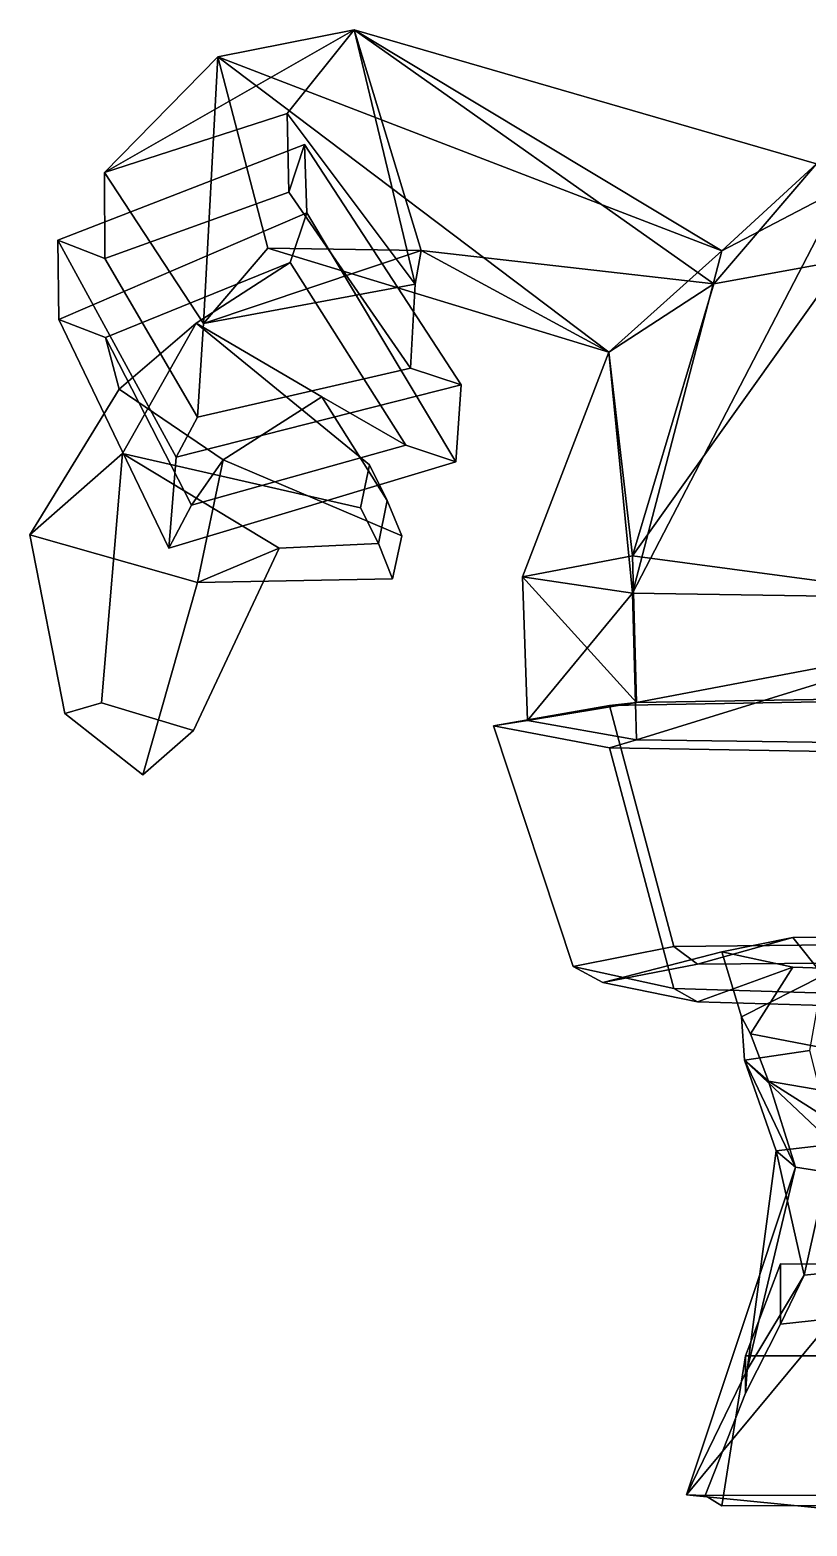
# Model space of a CAD drawing. Extents: x -239 to 244, y -158 to 319.
# Drawn here: x -238.8 to -64.8, y -157.6 to 177.7 of the extents above; entities that cross this region are included whole.
import ezdxf

# ---------------------------------------------------------------- set-up
doc = ezdxf.new("R2010")
doc.units = 0

msp = doc.modelspace()

# ---------------------------------------------------------------- linework, layer by layer
for points in [[(-222.127106, 145.693909, 65.743423), (-181.176712, 158.938782, 74.426613), (-166.222183, 177.653931, 27.062485)], [(-222.127106, 145.693909, 65.743423), (-166.222183, 177.653931, 27.062485), (-196.731125, 171.59436, -3.522253)], [(-83.897064, 128.183075, -32.292282), (-196.731125, 171.59436, -3.522253), (-166.222183, 177.653931, 27.062485)], [(-152.534042, 120.713928, 51.150848), (-166.222183, 177.653931, 27.062485), (-181.176712, 158.938782, 74.426613)], [(-85.662613, 120.742767, 42.999542), (-62.700104, 147.655579, 2.963836), (-166.222183, 177.653931, 27.062485)], [(-85.662613, 120.742767, 42.999542), (-166.222183, 177.653931, 27.062485), (-151.189651, 128.218018, 38.903744)], [(-83.897064, 128.183075, -32.292282), (-166.222183, 177.653931, 27.062485), (-62.700104, 147.655579, 2.963836)], [(-152.534042, 120.713928, 51.150848), (-151.189651, 128.218018, 38.903744), (-166.222183, 177.653931, 27.062485)], [(-199.93605, 111.84021, 45.090767), (-222.127106, 145.693909, 65.743423), (-196.731125, 171.59436, -3.522253)], [(-199.93605, 111.84021, 45.090767), (-196.731125, 171.59436, -3.522253), (-185.513779, 128.775635, 4.948562)], [(-109.208702, 105.479431, -0.110319), (-196.731125, 171.59436, -3.522253), (-83.897064, 128.183075, -32.292282)], [(-185.513779, 128.775635, 4.948562), (-196.731125, 171.59436, -3.522253), (-109.208702, 105.479431, -0.110319)], [(-222.008972, 126.416992, 96.286469), (-180.841736, 141.325867, 106.000648), (-181.176712, 158.938782, 74.426613), (-222.127106, 145.693909, 65.743423)], [(-181.176712, 158.938782, 74.426613), (-180.841736, 141.325867, 106.000648), (-153.61499, 101.867432, 81.94532), (-152.534042, 120.713928, 51.150848)], [(-232.30307, 112.744507, 126.640327), (-176.801102, 136.675354, 141.172943), (-177.346115, 151.959534, 112.614929), (-232.552444, 130.512512, 98.689453)], [(-232.552444, 130.512512, 98.689453), (-177.346115, 151.959534, 112.614929), (-180.841736, 141.325867, 106.000648), (-222.008972, 126.416992, 96.286469)], [(-142.272385, 98.107086, 79.75914), (-153.61499, 101.867432, 81.94532), (-180.841736, 141.325867, 106.000648), (-177.346115, 151.959534, 112.614929)], [(-142.272385, 98.107086, 79.75914), (-177.346115, 151.959534, 112.614929), (-176.801102, 136.675354, 141.172943), (-143.474335, 80.860016, 108.014336)], [(-85.662613, 120.742767, 42.999542), (-56.614574, 126.098267, 59.291286), (-62.700104, 147.655579, 2.963836)], [(-83.897064, 128.183075, -32.292282), (-62.700104, 147.655579, 2.963836), (-56.752666, 142.352966, -36.493587)], [(-199.93605, 111.84021, 45.090767), (-201.309341, 90.892883, 74.583321), (-222.008972, 126.416992, 96.286469), (-222.127106, 145.693909, 65.743423)], [(-103.881432, 51.417374, -67.260269), (-56.752666, 142.352966, -36.493587), (-1.823219, 49.891602, -101.604851)], [(-103.881432, 51.417374, -67.260269), (-83.897064, 128.183075, -32.292282), (-56.752666, 142.352966, -36.493587)], [(-232.30307, 112.744507, 126.640327), (-221.900665, 108.741211, 124.29258), (-180.542007, 125.562286, 134.259415), (-176.801102, 136.675354, 141.172943)], [(-143.474335, 80.860016, 108.014336), (-176.801102, 136.675354, 141.172943), (-180.542007, 125.562286, 134.259415), (-154.606171, 84.586273, 110.181984)], [(-206.048111, 81.948181, 68.997711), (-207.706635, 61.498077, 96.323486), (-232.30307, 112.744507, 126.640327), (-232.552444, 130.512512, 98.689453)], [(-206.048111, 81.948181, 68.997711), (-232.552444, 130.512512, 98.689453), (-222.008972, 126.416992, 96.286469), (-201.309341, 90.892883, 74.583321)], [(-199.93605, 111.84021, 45.090767), (-185.513779, 128.775635, 4.948562), (-151.189651, 128.218018, 38.903744)], [(-199.93605, 111.84021, 45.090767), (-151.189651, 128.218018, 38.903744), (-152.534042, 120.713928, 51.150848)], [(-185.513779, 128.775635, 4.948562), (-109.208702, 105.479431, -0.110319), (-151.189651, 128.218018, 38.903744)], [(-109.208702, 105.479431, -0.110319), (-85.662613, 120.742767, 42.999542), (-151.189651, 128.218018, 38.903744)], [(-103.881432, 51.417374, -67.260269), (-109.208702, 105.479431, -0.110319), (-83.897064, 128.183075, -32.292282)], [(-218.776962, 97.186005, 104.482239), (-201.535934, 111.965271, 120.02256), (-180.542007, 125.562286, 134.259415), (-221.900665, 108.741211, 124.29258)], [(-173.469208, 95.451263, 112.707787), (-154.606171, 84.586273, 110.181984), (-180.542007, 125.562286, 134.259415), (-201.535934, 111.965271, 120.02256)], [(-1.82322, 46.13768, 116.885353), (-56.614574, 126.098267, 59.291286), (-103.881432, 59.782562, 86.966103)], [(-103.881432, 59.782562, 86.966103), (-56.614574, 126.098267, 59.291286), (-85.662613, 120.742767, 42.999542)], [(-152.534042, 120.713928, 51.150848), (-153.61499, 101.867432, 81.94532), (-201.309341, 90.892883, 74.583321), (-199.93605, 111.84021, 45.090767)], [(-103.881432, 59.782562, 86.966103), (-85.662613, 120.742767, 42.999542), (-109.208702, 105.479431, -0.110319)], [(-238.783752, 64.527496, 117.837776), (-218.031281, 82.708618, 141.465012), (-201.535934, 111.965271, 120.02256), (-218.776962, 97.186005, 104.482239)], [(-207.706635, 61.498077, 96.323486), (-202.602722, 71.164581, 102.359612), (-221.900665, 108.741211, 124.29258), (-232.30307, 112.744507, 126.640327)], [(-164.781158, 70.582642, 164.441345), (-162.754303, 80.227722, 156.055252), (-201.535934, 111.965271, 120.02256), (-218.031281, 82.708618, 141.465012)], [(-158.84198, 72.188965, 149.037766), (-173.469208, 95.451263, 112.707787), (-201.535934, 111.965271, 120.02256), (-162.754303, 80.227722, 156.055252)], [(-195.557373, 81.299347, 96.812973), (-218.776962, 97.186005, 104.482239), (-221.900665, 108.741211, 124.29258), (-202.602722, 71.164581, 102.359612)], [(-103.881432, 59.782562, 86.966103), (-109.208702, 105.479431, -0.110319), (-128.483368, 55.132828, 1.240331)], [(-128.483368, 55.132828, 1.240331), (-109.208702, 105.479431, -0.110319), (-103.881432, 51.417374, -67.260269)], [(-206.048111, 81.948181, 68.997711), (-201.309341, 90.892883, 74.583321), (-153.61499, 101.867432, 81.94532), (-142.272385, 98.107086, 79.75914)], [(-206.048111, 81.948181, 68.997711), (-142.272385, 98.107086, 79.75914), (-143.474335, 80.860016, 108.014336), (-207.706635, 61.498077, 96.323486)], [(-201.274536, 53.827057, 116.747787), (-238.783752, 64.527496, 117.837776), (-218.776962, 97.186005, 104.482239), (-195.557373, 81.299347, 96.812973)], [(-195.557373, 81.299347, 96.812973), (-202.602722, 71.164581, 102.359612), (-154.606171, 84.586273, 110.181984), (-173.469208, 95.451263, 112.707787)], [(-155.564926, 64.327911, 142.109726), (-195.557373, 81.299347, 96.812973), (-173.469208, 95.451263, 112.707787), (-158.84198, 72.188965, 149.037766)], [(-207.706635, 61.498077, 96.323486), (-143.474335, 80.860016, 108.014336), (-154.606171, 84.586273, 110.181984), (-202.602722, 71.164581, 102.359612)], [(-230.999893, 24.461639, 161.857101), (-222.755966, 26.908066, 181.897263), (-218.031281, 82.708618, 141.465012), (-238.783752, 64.527496, 117.837776)], [(-202.190765, 20.657211, 181.357697), (-183.01683, 61.552658, 150.359436), (-218.031281, 82.708618, 141.465012), (-222.755966, 26.908066, 181.897263)], [(-160.755997, 62.544006, 157.479416), (-164.781158, 70.582642, 164.441345), (-218.031281, 82.708618, 141.465012), (-183.01683, 61.552658, 150.359436)], [(-157.587341, 54.654556, 150.525513), (-201.274536, 53.827057, 116.747787), (-195.557373, 81.299347, 96.812973), (-155.564926, 64.327911, 142.109726)], [(-160.755997, 62.544006, 157.479416), (-158.84198, 72.188965, 149.037766), (-162.754303, 80.227722, 156.055252), (-164.781158, 70.582642, 164.441345)], [(-157.587341, 54.654556, 150.525513), (-155.564926, 64.327911, 142.109726), (-158.84198, 72.188965, 149.037766), (-160.755997, 62.544006, 157.479416)], [(-213.531601, 10.750137, 169.216019), (-230.999893, 24.461639, 161.857101), (-238.783752, 64.527496, 117.837776), (-201.274536, 53.827057, 116.747787)], [(-213.531601, 10.750137, 169.216019), (-201.274536, 53.827057, 116.747787), (-183.01683, 61.552658, 150.359436), (-202.190765, 20.657211, 181.357697)], [(-157.587341, 54.654556, 150.525513), (-160.755997, 62.544006, 157.479416), (-183.01683, 61.552658, 150.359436), (-201.274536, 53.827057, 116.747787)], [(-102.970993, 26.963593, 75.275688), (-103.881432, 59.782562, 86.966103), (-128.483368, 55.132828, 1.240331)], [(-102.970993, 26.963593, 75.275688), (-1.82322, 46.13768, 116.885353), (-103.881432, 59.782562, 86.966103)], [(-102.970993, 26.963593, 75.275688), (-128.483368, 55.132828, 1.240331), (-127.360825, 22.884872, 0.077632)], [(-127.360825, 22.884872, 0.077632), (-128.483368, 55.132828, 1.240331), (-103.881432, 51.417374, -67.260269)], [(-127.360825, 22.884872, 0.077632), (-103.881432, 51.417374, -67.260269), (-102.970985, 18.579559, -79.298103)], [(-102.970985, 18.579559, -79.298103), (-103.881432, 51.417374, -67.260269), (-1.823219, 49.891602, -101.604851)], [(-102.970985, 18.579559, -79.298103), (-1.823219, 49.891602, -101.604851), (-1.837534, 17.213593, -109.457367)], [(-102.970993, 26.963593, 75.275688), (-1.82322, 28.652481, 105.420319), (-1.82322, 46.13768, 116.885353)], [(-213.531601, 10.750137, 169.216019), (-202.190765, 20.657211, 181.357697), (-222.755966, 26.908066, 181.897263), (-230.999893, 24.461639, 161.857101)], [(-134.986893, 21.711288, 0.018002), (-109.071838, 26.246597, 83.634064), (-102.970993, 26.963593, 75.275688), (-127.360825, 22.884872, 0.077632)], [(-1.82322, 28.137695, 117.696609), (-1.82322, 28.652481, 105.420319), (-102.970993, 26.963593, 75.275688), (-109.071838, 26.246597, 83.634064)], [(-1.82322, -26.771439, 114.90667), (-1.82322, 28.137695, 117.696609), (-109.071838, 26.246597, 83.634064), (-94.619293, -27.69957, 80.893051)], [(-109.071838, 26.246597, 83.634064), (-134.986893, 21.711288, 0.018002), (-117.154114, -32.234879, -2.723009), (-94.619293, -27.69957, 80.893051)], [(-109.071838, 16.772644, -91.034317), (-134.986893, 21.711288, 0.018002), (-127.360825, 22.884872, 0.077632), (-102.970985, 18.579559, -79.298103)], [(-117.154114, -32.234879, -2.723009), (-134.986893, 21.711288, 0.018002), (-109.071838, 16.772644, -91.034317), (-94.619293, -37.173523, -93.77533)], [(-109.071838, 16.772644, -91.034317), (-102.970985, 18.579559, -79.298103), (-1.837534, 17.213593, -109.457367), (-1.823437, 14.974777, -125.093056)], [(-94.619293, -37.173523, -93.77533), (-109.071838, 16.772644, -91.034317), (-1.823437, 14.974777, -125.093056), (-1.823218, -39.940231, -127.882378)], [(-89.314209, -31.716087, 72.294167), (-110.522774, -35.7948, -2.903889), (-83.871918, -28.948814, -2.556044), (-67.99353, -25.70887, 57.177807)], [(-1.82322, -26.771439, 114.90667), (-94.619293, -27.69957, 80.893051), (-89.314209, -31.716087, 72.294167), (-1.823219, -31.031784, 102.387756)], [(-1.823219, -31.031784, 102.387756), (-89.314209, -31.716087, 72.294167), (-67.99353, -25.70887, 57.177807), (-1.823219, -25.272919, 81.585533)], [(-67.99353, -25.70887, 57.177807), (-83.871918, -28.948814, -2.556044), (-79.472374, -43.50798, 3.302318), (-61.210663, -34.193573, 39.587257)], [(-1.823219, -25.272919, 81.585533), (-67.99353, -25.70887, 57.177807), (-61.210663, -34.193573, 39.587257), (-16.097656, -34.140472, 52.497585)], [(-94.619293, -27.69957, 80.893051), (-117.154114, -32.234879, -2.723009), (-110.522774, -35.7948, -2.903889), (-89.314209, -31.716087, 72.294167)], [(-110.522774, -35.7948, -2.903889), (-89.314209, -40.100121, -82.279625), (-67.99353, -32.333778, -64.9636), (-83.871918, -28.948814, -2.556044)], [(-83.871918, -28.948814, -2.556044), (-67.99353, -32.333778, -64.9636), (-77.433624, -47.29805, -40.36726), (-79.472374, -43.50798, 3.302318)], [(-117.154114, -32.234879, -2.723009), (-94.619293, -37.173523, -93.77533), (-89.314209, -40.100121, -82.279625), (-110.522774, -35.7948, -2.903889)], [(-89.314209, -40.100121, -82.279625), (-1.823218, -42.685593, -112.46981), (-1.823218, -34.629974, -90.927673), (-67.99353, -32.333778, -64.9636)], [(-67.99353, -32.333778, -64.9636), (-1.823218, -34.629974, -90.927673), (-41.056065, -54.301216, -70.509361), (-77.433624, -47.29805, -40.36726)], [(-64.156441, -51.037315, 18.668322), (-61.210663, -34.193573, 39.587257), (-79.472374, -43.50798, 3.302318), (-78.838882, -53.192612, 5.104434)], [(-94.619293, -37.173523, -93.77533), (-1.823218, -39.940231, -127.882378), (-1.823218, -42.685593, -112.46981), (-89.314209, -40.100121, -82.279625)], [(-78.838882, -53.192612, 5.104434), (-79.472374, -43.50798, 3.302318), (-77.433624, -47.29805, -40.36726), (-73.457611, -57.910034, -15.363346)], [(-73.457611, -57.910034, -15.363346), (-77.433624, -47.29805, -40.36726), (-41.056065, -54.301216, -70.509361), (-35.620827, -64.393761, -36.013565)], [(-58.915588, -72.014313, 33.419525), (-64.156441, -51.037315, 18.668322), (-78.838882, -53.192612, 5.104434)], [(-58.915588, -72.014313, 33.419525), (-78.838882, -53.192612, 5.104434), (-71.743195, -73.548698, 20.788609)], [(-71.743195, -73.548698, 20.788609), (-78.838882, -53.192612, 5.104434), (-67.382278, -77.144707, 2.165227)], [(-67.382278, -77.144707, 2.165227), (-78.838882, -53.192612, 5.104434), (-73.457611, -57.910034, -15.363346)], [(-67.382278, -77.144707, 2.165227), (-73.457611, -57.910034, -15.363346), (-35.069717, -82.279938, -16.110369)], [(-35.069717, -82.279938, -16.110369), (-73.457611, -57.910034, -15.363346), (-35.620827, -64.393761, -36.013565)], [(-78.192696, -122.589958, 0.357686), (-65.463959, -101.374817, 15.288192), (-71.743195, -73.548698, 20.788609)], [(-78.192696, -122.589958, 0.357686), (-71.743195, -73.548698, 20.788609), (-67.382278, -77.144707, 2.165227)], [(-65.463959, -101.374817, 15.288192), (-58.915588, -72.014313, 33.419525), (-71.743195, -73.548698, 20.788609)], [(-65.463959, -101.374817, 15.288192), (-29.864786, -97.832619, 17.299395), (-58.915588, -72.014313, 33.419525)], [(-91.820602, -150.627365, -24.223494), (-78.192696, -122.589958, 0.357686), (-67.382278, -77.144707, 2.165227)], [(-91.820602, -150.627365, -24.223494), (-67.382278, -77.144707, 2.165227), (-35.069717, -82.279938, -16.110369)], [(-20.902411, -157.594101, -42.059292), (-91.820602, -150.627365, -24.223494), (-35.069717, -82.279938, -16.110369)], [(-31.473774, -119.444244, 102.617195), (-37.787899, -98.998032, 87.801697), (-70.777412, -98.812729, 87.801697), (-78.613716, -119.444244, 102.617195)], [(-78.613716, -119.444244, 102.617195), (-70.777412, -98.812729, 87.801697), (-70.777412, -112.334427, 35.947453), (-78.613716, -127.827744, 43.725594)], [(-29.864786, -97.832619, 17.299395), (-65.463959, -101.374817, 15.288192), (-70.777412, -112.334427, 35.947453), (-37.787899, -108.736435, 35.947453)], [(-37.787899, -98.998032, 87.801697), (-37.787899, -108.736435, 35.947453), (-70.777412, -112.334427, 35.947453), (-70.777412, -98.812729, 87.801697)], [(-78.192696, -122.589958, 0.357686), (-78.613716, -127.827744, 43.725594), (-70.777412, -112.334427, 35.947453), (-65.463959, -101.374817, 15.288192)], [(-83.890282, -153.02951, 102.617195), (-78.613716, -119.444244, 102.617195), (-78.613716, -127.827744, 43.725594), (-87.594154, -150.723206, 36.317848)], [(-16.70689, -152.844193, 102.617195), (-31.473774, -119.444244, 102.617195), (-78.613716, -119.444244, 102.617195), (-83.890282, -153.02951, 102.617195)], [(-91.820602, -150.627365, -24.223494), (-87.594154, -150.723206, 36.317848), (-78.613716, -127.827744, 43.725594), (-78.192696, -122.589958, 0.357686)], [(-91.820602, -150.627365, -24.223494), (-20.902411, -157.594101, -42.059292), (-20.410763, -150.61731, 32.613968), (-87.594154, -150.723206, 36.317848)], [(-83.890282, -153.02951, 102.617195), (-87.594154, -150.723206, 36.317848), (-20.410763, -150.61731, 32.613968), (-16.70689, -152.844193, 102.617195)]]:
    msp.add_3dface(points)

doc.saveas('drawing.dxf')
